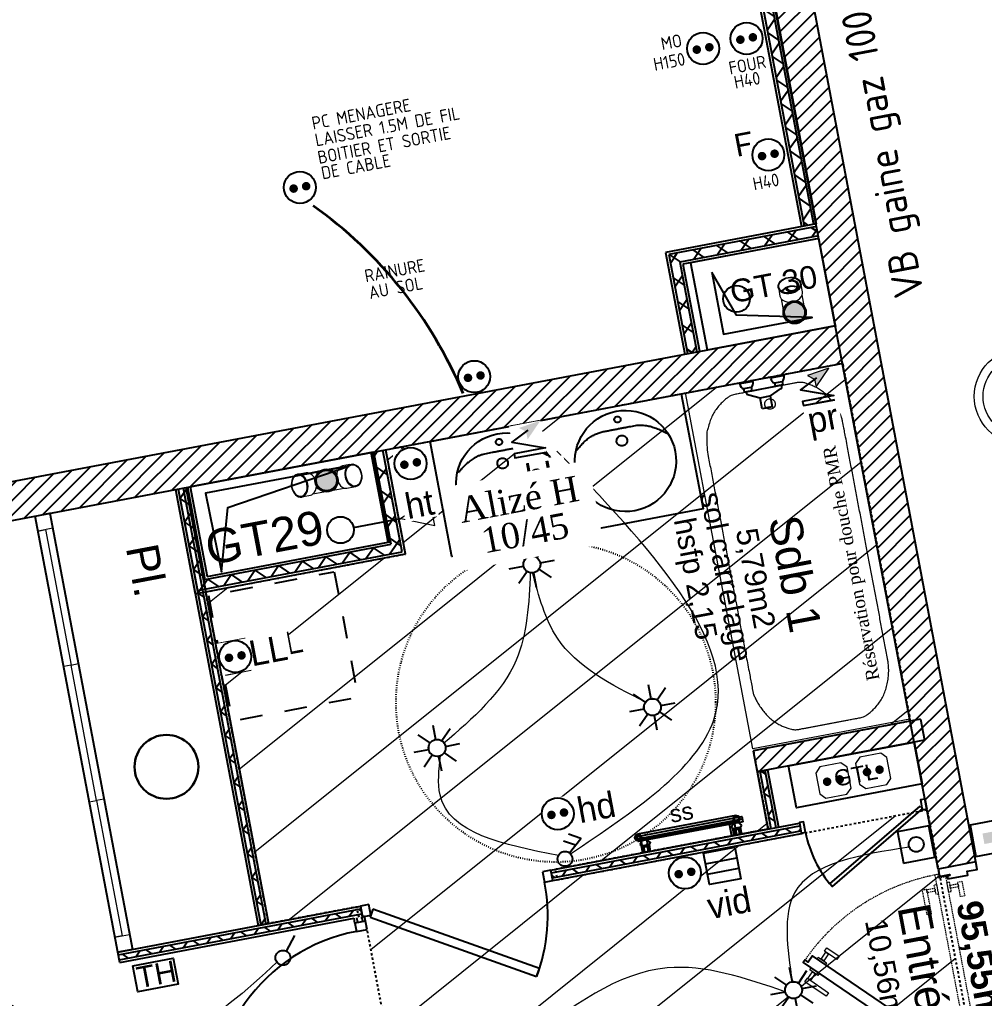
# Model space of a CAD drawing. Header units: centimetres. Extents: x 187368 to 251255, y -383447 to -322514.
# Drawn here: x 199592 to 204121, y -364879 to -360285 of the extents above; entities that cross this region are included whole.
import ezdxf

# ---------------------------------------------------------------- set-up
doc = ezdxf.new("R2010")
doc.units = ezdxf.units.CM
for name, pattern in [('Style de ligne -1', [0.41664, 0.20828, -0.20836]), ('Style de ligne -16', [0.192476, 0.123031, -0.069444]), ('Style de ligne -5', [0.20828, 0.069425, -0.138855])]:
    doc.linetypes.add(name, pattern=pattern)
doc.layers.get('0').update_dxf_attribs({"color": 252})
for name, color, linetype in [('3-BAT C-Niveau 2', 252, 'Continuous'), ('prlm-CHAUFF-CONV', 20, 'Continuous'), ('prlm-EAU-CHU', 42, 'Continuous'), ('prlm-EAU-EF', 161, 'Continuous'), ('prlm-EAU-EUEV', 25, 'Continuous'), ('prlm-GT', 242, 'Continuous'), ('prlm-MOD', 64, 'Continuous'), ('prlm-MOD-PB', 123, 'Continuous'), ('prlm-VMC', 93, 'Continuous')]:
    doc.layers.add(name, color=color, linetype=linetype)
doc.layers.add('prlm-ELEC-CFA', color=1, linetype='Continuous', lineweight=25)
doc.layers.add('prlm-ELEC-CFO', color=1, linetype='Continuous', lineweight=25)
doc.layers.add('prlm-ZEROPLOT', color=254, linetype='Continuous', plot=False)
doc.styles.add('Arial', font='arial.ttf', dxfattribs={"height": 100})
doc.styles.add('Geneva', font='arial.ttf')
doc.styles.add('Geneva (bold)', font='arialbd.ttf')
doc.styles.add('Helvetica', font='arial.ttf')
doc.styles.add('prlm-elec-cfa', font='comic.ttf', dxfattribs={"height": 12})
doc.styles.add('prlm-elec-cfo', font='comic.ttf', dxfattribs={"height": 12})
doc.styles.add('prlm-vmc', font='pala.ttf', dxfattribs={"height": 14})
doc.styles.get("Standard").update_dxf_attribs({"font": 'isocp.shx', "height": 100})
pattern_1 = [(45, (67117.507, 115456.283), (-31.2347524, 39.0434405), [])]
pattern_2 = [(218.65981, (66931.62, 115456.3), (-199.24783, 287.75041), [])]

# ---------------------------------------------------------------- blocks, each defined once
blk = doc.blocks.new('Baignoire 175x75')
at = {"linetype": 'Continuous', "lineweight": 18, "flags": 128}
blk.add_lwpolyline([(0, 0), (170, 0), (170, -75), (0, -75)], close=True, dxfattribs=at)
at = {"linetype": 'Continuous', "lineweight": 18}
blk.add_ellipse((12.5, -37), major_axis=(2.5, 0), ratio=1, dxfattribs=at)
blk.add_open_spline([(140.1, -5), (146.77, -5), (158.33, -10.35), (165, -19.6), (165, -37.5), (165, -55.4), (158.33, -64.65), (146.77, -70), (85, -70), (23.23, -70), (11.67, -64.65), (5, -55.4), (5, -37.5), (5, -19.6), (11.67, -10.35), (23.23, -5), (83.33, -5), (140.1, -5)], degree=2, knots=[0, 0, 0, 0.017264, 0.034528, 0.051791, 0.150116, 0.16738, 0.184644, 0.201908, 0.504316, 0.52158, 0.538843, 0.556107, 0.654432, 0.671696, 0.68896, 0.706224, 1, 1, 1], dxfattribs=at)
blk = doc.blocks.new('Groupe-74-1')
at = {"linetype": 'Continuous', "flags": 128}
blk.add_lwpolyline([(13312.14, -48011.78), (13273.38, -47807.12), (13280.26, -47805.82), (13319.02, -48010.48)], close=True, dxfattribs=at)
at = {"linetype": 'Continuous', "lineweight": 18, "flags": 128}
for points in [[(13274.71, -47814.12), (13273.38, -47807.12), (13280.26, -47805.82), (13281.59, -47812.82)], [(13286.74, -47877.67), (13274.71, -47814.12), (13278.15, -47813.47), (13290.18, -47877.02)], [(13302.22, -47940.57), (13290.18, -47877.02), (13293.62, -47876.37), (13305.66, -47939.92)], [(13310.81, -48004.77), (13298.78, -47941.22), (13302.22, -47940.57), (13314.25, -48004.12)], [(13312.14, -48011.78), (13310.81, -48004.77), (13317.69, -48003.47), (13319.02, -48010.48)]]:
    blk.add_lwpolyline(points, close=True, dxfattribs=at)
blk = doc.blocks.new('Groupe-80-1')
at = {"linetype": 'Continuous', "flags": 128}
for points in [[(13689.73, -47932.81), (13630.78, -47943.97), (13627.06, -47924.32), (13686.01, -47913.16)], [(13688.85, -47943.25), (13689.87, -47944.43), (13647.44, -47980.96), (13646.44, -47979.76)], [(13691.98, -47944.69), (13689.99, -47945.07), (13689.06, -47940.16), (13691.05, -47939.78)], [(13633.03, -47955.86), (13635.02, -47955.48), (13634.09, -47950.57), (13632.1, -47950.95)]]:
    blk.add_lwpolyline(points, close=True, dxfattribs=at)
at = {"linetype": 'Continuous'}
blk.add_arc((13689.87, -47944.43), 55.99, 191.3914, 220.7236, dxfattribs=at)
at = {"insert": (13647.79, -47926.75), "char_height": 7.565, "attachment_point": 1, "rotation": 10.7236, "line_spacing_factor": 0.834288, "style": 'Helvetica'}
blk.add_mtext('GTL', dxfattribs=at)
at = {"flags": 1}
blk.add_attdef('GTL', (13627.06, -47980.96), '', height=0.018, dxfattribs=at)
blk = doc.blocks.new('Groupe-81-1')
at = {"linetype": 'Style de ligne -1', "ltscale": 50.8, "flags": 128}
blk.add_lwpolyline([(13413.78, -47833.23), (13424.98, -47892.18), (13366.03, -47903.38), (13354.83, -47844.43)], close=True, dxfattribs=at)
at = {"insert": (13389.61, -47861.82), "char_height": 10.657, "attachment_point": 2, "rotation": 10.733, "line_spacing_factor": 1.060906, "style": 'Geneva'}
blk.add_mtext('LL', dxfattribs=at)
blk = doc.blocks.new('Groupe-84-1')
at = {"linetype": 'Continuous'}
for p, q in [((13611.08, -47948.27), (13561.95, -47957.58)), ((13609.92, -47955.38), (13609.26, -47951.87)), ((13608.2, -47955.71), (13607.62, -47952.61)), ((13565.35, -47963.83), (13564.7, -47960.38)), ((13567.07, -47963.5), (13566.39, -47959.91))]:
    blk.add_line(p, q, dxfattribs=at)
at = {"linetype": 'Continuous', "flags": 128}
for points in [[(13611.31, -47949.48), (13562.18, -47958.78), (13561.73, -47956.37), (13610.85, -47947.07)], [(13610.87, -47951.07), (13609.31, -47949.81), (13606.82, -47950.3), (13605.89, -47952.07), (13607.45, -47953.33), (13609.95, -47952.83)], [(13610.78, -47955.22), (13607.27, -47955.89), (13606.67, -47952.7), (13610.18, -47952.03)], [(13562.95, -47960.15), (13564.51, -47961.41), (13567.01, -47960.92), (13567.94, -47959.16), (13566.37, -47957.89), (13563.88, -47958.39)], [(13567.93, -47963.34), (13564.34, -47964.02), (13563.73, -47960.78), (13567.32, -47960.1)]]:
    blk.add_lwpolyline(points, close=True, dxfattribs=at)
at = {"insert": (13581.74, -47941.13), "char_height": 7.993, "width": 24.9991, "attachment_point": 2, "rotation": 10.6809, "line_spacing_factor": 1.060906, "style": 'Geneva'}
blk.add_mtext('ss', dxfattribs=at)
blk = doc.blocks.new('Groupe-87-1')
at = {"linetype": 'Continuous', "flags": 128}
blk.add_lwpolyline([(13458.78, -47772.03), (13576.69, -47749.7), (13586.92, -47803.74), (13469.01, -47826.07)], close=True, dxfattribs=at)
at = {"linetype": 'Continuous'}
for centre, major_axis in [((13550.49, -47781.26), (-4.42, 23.34)), ((13546.7, -47761.78), (-1.47, -0.28)), ((13494.7, -47791.83), (-4.42, 23.34)), ((13491.11, -47772.31), (1.47, 0.28)), ((13548.8, -47771.74), (-2.46, -0.47)), ((13492.8, -47782.35), (2.46, 0.47))]:
    blk.add_ellipse(centre, major_axis=major_axis, ratio=1, dxfattribs=at)
for points in [[(13527.69, -47776.27), (13532.88, -47768.88), (13548.19, -47765.87), (13561.47, -47763.46), (13569.88, -47768.28)], [(13514.1, -47778.84), (13506.57, -47773.86), (13491.22, -47776.66), (13477.97, -47779.27), (13471.91, -47786.83)]]:
    blk.add_open_spline(points, degree=2, dxfattribs=at)
blk = doc.blocks.new('xi.TXT-VBgaz')
at = {"layer": 'prlm-MOD-PB', "insert": (0, 0), "char_height": 14, "width": 256.4416, "attachment_point": 1}
blk.add_mtext('VB gaine gaz 100 cm² utiles', dxfattribs=at)
blk = doc.blocks.new('xi.eu')
at = {"layer": 'prlm-EAU-EUEV', "linetype": 'ByBlock', "lineweight": -2}
h = blk.add_hatch(color=0, dxfattribs=at)
edge = h.paths.add_edge_path()
edge.add_arc((0, 0), 5, 0, 360)
at = {"layer": 'prlm-EAU-EUEV', "color": 0, "linetype": 'ByBlock', "lineweight": 5}
blk.add_circle((0, 0), 5, dxfattribs=at)
blk = doc.blocks.new('xi.be')
at = {"layer": 'prlm-VMC', "color": 0, "linetype": 'ByBlock', "lineweight": 5, "flags": 128}
blk.add_lwpolyline([(-6.17, -15), (6.17, -15), (0, 0)], close=True, dxfattribs=at)
at = {"layer": 'prlm-VMC', "color": 0, "linetype": 'ByBlock', "lineweight": 5}
blk.add_solid([(0, -1), (5.17, -14), (-5.17, -14), (0, -1)], dxfattribs=at)
blk = doc.blocks.new('xi.cee2')
at = {"layer": 'prlm-EAU-CHU', "color": 0, "lineweight": 13}
for p, q in [((-8.66, 5.34), (-12.09, 5.34)), ((-2.17, 5), (-7.43, 5)), ((7.43, 5), (2.17, 5)), ((12.09, 5.34), (8.66, 5.34)), ((-12.09, -5.34), (-8.66, -5.34)), ((-7.43, -5), (-2.17, -5)), ((2.17, -5), (7.43, -5)), ((8.66, -5.34), (12.09, -5.34))]:
    blk.add_line(p, q, dxfattribs=at)
for radius in [5.45, 4.69]:
    blk.add_circle((0, 0), radius, dxfattribs=at)
for centre, radius, start, end in [((-8.8, 2.45), 2.89, 61.5716, 87.1026), ((-9.99, 0.84), 4.88, 9.9757, 58.4084), ((9.99, 0.84), 4.88, 121.5916, 170.0243), ((8.8, 2.45), 2.89, 92.8974, 118.4284), ((-9.99, -0.84), 4.88, 301.5916, 350.0243), ((9.99, -0.84), 4.88, 189.9757, 238.4084), ((-8.8, -2.45), 2.89, 272.8974, 298.4284), ((8.8, -2.45), 2.89, 241.5716, 267.1026)]:
    blk.add_arc(centre, radius, start, end, dxfattribs=at)
at = {"layer": 'prlm-EAU-CHU', "color": 0, "lineweight": 13, "extrusion": (0, 0, -1)}
for centre, major_axis, ratio in [((-12.84, 0), (0, -5.45), 0.707316), ((-12.94, 0), (0, -5.05), 0.706972)]:
    blk.add_ellipse(centre, major_axis=major_axis, ratio=ratio, dxfattribs=at)
at = {"layer": 'prlm-EAU-CHU', "color": 0, "lineweight": 13}
for centre, major_axis, ratio in [((12.84, 0), (0, -5.45), 0.707316), ((12.94, 0), (0, -5.05), 0.706972)]:
    blk.add_ellipse(centre, major_axis=major_axis, ratio=ratio, dxfattribs=at)
blk = doc.blocks.new('xi.cee1')
at = {"layer": 'prlm-EAU-CHU', "color": 0, "lineweight": 13}
for p, q in [((7.43, 5), (2.17, 5)), ((12.09, 5.34), (8.77, 5.34)), ((2.17, -5), (7.43, -5)), ((8.77, -5.34), (12.09, -5.34))]:
    blk.add_line(p, q, dxfattribs=at)
for radius in [5.45, 4.69]:
    blk.add_circle((0, 0), radius, dxfattribs=at)
for centre, radius, start, end in [((10.09, 0.78), 4.99, 122.4397, 169.5051), ((8.79, 2.49), 2.86, 90.508, 118.9381), ((6.35, 0), 5.87, 317.8112, 42.1667), ((6.14, 0), 6.3, 318.9248, 41.0752), ((10.09, -0.78), 4.99, 190.4949, 237.5603), ((8.79, -2.49), 2.86, 241.0619, 269.492)]:
    blk.add_arc(centre, radius, start, end, dxfattribs=at)
for centre, major_axis, ratio in [((12.84, 0), (0, -5.44), 0.708306), ((12.94, 0), (0, -5.05), 0.707331)]:
    blk.add_ellipse(centre, major_axis=major_axis, ratio=ratio, dxfattribs=at)
blk = doc.blocks.new('xi.PCS')
at = {"color": 0, "lineweight": 5}
blk.add_wipeout([(-7.5, -7.5), (7.5, -7.5), (7.5, 7.5), (-7.5, 7.5)], dxfattribs=at).dxf.layer = 'prlm-ELEC-CFO'
at = {"layer": 'prlm-ELEC-CFO', "color": 0, "linetype": 'ByBlock', "lineweight": 5, "const_width": 2}
for points in [[(-4, 0, 1), (-2, 0, 1)], [(2, 0, 1), (4, 0, 1)]]:
    blk.add_lwpolyline(points, format="xyb", close=True, dxfattribs=at)
at = {"layer": 'prlm-ELEC-CFO', "color": 0, "linetype": 'ByBlock', "lineweight": -2}
blk.add_circle((0, 0), 7.5, dxfattribs=at)
blk = doc.blocks.new('xi.PC')
at = {"color": 0, "lineweight": 5}
blk.add_wipeout([(-7.5, -7.5), (7.5, -7.5), (7.5, 7.5), (-7.5, 7.5)], dxfattribs=at).dxf.layer = 'prlm-ELEC-CFO'
at = {"layer": 'prlm-ELEC-CFO', "color": 0, "linetype": 'ByBlock', "lineweight": 5, "const_width": 2}
for points in [[(-4, 0, 1), (-2, 0, 1)], [(2, 0, 1), (4, 0, 1)]]:
    blk.add_lwpolyline(points, format="xyb", close=True, dxfattribs=at)
at = {"layer": 'prlm-ELEC-CFO', "color": 0, "linetype": 'ByBlock', "lineweight": -2}
blk.add_circle((0, 0), 7.5, dxfattribs=at)
blk = doc.blocks.new('xi.PCHT')
at = {"color": 0, "lineweight": 5}
blk.add_wipeout([(-7.5, -7.5), (7.5, -7.5), (7.5, 7.5), (-7.5, 7.5)], dxfattribs=at).dxf.layer = 'prlm-ELEC-CFO'
at = {"layer": 'prlm-ELEC-CFO', "color": 0, "linetype": 'ByBlock', "lineweight": 5, "const_width": 2}
for points in [[(-4, 0, 1), (-2, 0, 1)], [(2, 0, 1), (4, 0, 1)]]:
    blk.add_lwpolyline(points, format="xyb", close=True, dxfattribs=at)
at = {"layer": 'prlm-ELEC-CFO', "color": 0, "linetype": 'ByBlock', "lineweight": -2}
blk.add_circle((0, 0), 7.5, dxfattribs=at)
blk = doc.blocks.new('xi.LLrob')
at = {"layer": 'prlm-EAU-EF', "color": 0}
blk.add_lwpolyline([(-6, 7.5), (6, 7.5), (-6, -7.5), (6, -7.5)], close=True, dxfattribs=at)
blk = doc.blocks.new('xi.LL')
at = {"color": 0, "lineweight": 5}
blk.add_wipeout([(-7.5, -7.5), (7.5, -7.5), (7.5, 7.5), (-7.5, 7.5)], dxfattribs=at).dxf.layer = 'prlm-ELEC-CFO'
at = {"layer": 'prlm-ELEC-CFO', "color": 0, "linetype": 'ByBlock', "lineweight": 5, "const_width": 2}
for points in [[(-4, 0, 1), (-2, 0, 1)], [(2, 0, 1), (4, 0, 1)]]:
    blk.add_lwpolyline(points, format="xyb", close=True, dxfattribs=at)
at = {"layer": 'prlm-ELEC-CFO', "color": 0, "linetype": 'ByBlock', "lineweight": -2}
blk.add_circle((0, 0), 7.5, dxfattribs=at)
blk = doc.blocks.new('xi.PCHD')
at = {"color": 0, "lineweight": 5}
blk.add_wipeout([(-7.5, -7.5), (7.5, -7.5), (7.5, 7.5), (-7.5, 7.5)], dxfattribs=at).dxf.layer = 'prlm-ELEC-CFO'
at = {"layer": 'prlm-ELEC-CFO', "color": 0, "linetype": 'ByBlock', "lineweight": 5, "const_width": 2}
for points in [[(-4, 0, 1), (-2, 0, 1)], [(2, 0, 1), (4, 0, 1)]]:
    blk.add_lwpolyline(points, format="xyb", close=True, dxfattribs=at)
at = {"layer": 'prlm-ELEC-CFO', "color": 0, "linetype": 'ByBlock', "lineweight": -2}
blk.add_circle((0, 0), 7.5, dxfattribs=at)
blk = doc.blocks.new('xi.PR')
at = {"layer": 'prlm-ELEC-CFO', "lineweight": 5}
blk.add_hatch(color=0, dxfattribs=at).paths.add_polyline_path([(-3, 6), (-0.1, 3.7), (0, 0), (7.5, 7.5)])
at = {"layer": 'prlm-ELEC-CFO', "color": 0, "lineweight": 5, "flags": 128}
blk.add_lwpolyline([(-3, 6), (-0.1, 3.7), (0, 0), (7.5, 7.5)], close=True, dxfattribs=at)
at = {"layer": 'prlm-ELEC-CFO', "color": 0}
blk.add_lwpolyline([(0.95, 4.23), (-7.5, 0), (7.5, -5.5), (-7.5, -5.5), (-7.5, -7.5), (7.5, -7.5)], dxfattribs=at)
blk = doc.blocks.new('xi.DA')
at = {"layer": 'prlm-ELEC-CFO', "color": 0}
for points in [[(0.61, -1.67), (7.04, 4.05), (1.81, 7.01)], [(4.05, 1.39), (-1.17, 4.34)]]:
    blk.add_lwpolyline(points, dxfattribs=at)
blk.add_circle((-2, -4), 3.5, dxfattribs=at)
blk = doc.blocks.new('xi.SPOT')
at = {"color": 0, "lineweight": 5}
blk.add_wipeout([(-4, 0), (-2.83, -2.83), (0, -4), (2.83, -2.83), (4, 0), (2.83, 2.83), (0, 4), (-2.83, 2.83)], dxfattribs=at).dxf.layer = 'prlm-ELEC-CFO'
at = {"layer": 'prlm-ELEC-CFO', "color": 0, "linetype": 'ByBlock', "lineweight": -2, "flags": 128}
for points in [[(0, 10.88), (0, 4)], [(-7.69, 7.69), (-2.83, 2.83)], [(7.69, 7.69), (2.83, 2.83)], [(-10.88, 0), (-4, 0)], [(4, 0), (10.88, 0)], [(-2.83, -2.83), (-7.69, -7.69)], [(0, -4), (0, -10.88)], [(2.83, -2.83), (7.69, -7.69)]]:
    blk.add_lwpolyline(points, dxfattribs=at)
at = {"layer": 'prlm-ELEC-CFO', "color": 0, "linetype": 'ByBlock', "lineweight": -2}
blk.add_circle((0, 0), 4, dxfattribs=at)
blk = doc.blocks.new('xi.BL')
at = {"color": 0, "lineweight": 5}
blk.add_wipeout([(-7.5, -7.5), (7.5, -7.5), (7.5, 7.5), (-7.5, 7.5)], dxfattribs=at).dxf.layer = 'prlm-ELEC-CFO'
at = {"layer": 'prlm-ELEC-CFO', "lineweight": 5}
blk.add_hatch(color=0, dxfattribs=at).paths.add_polyline_path([(-3, 6), (-0.1, 3.7), (0, 0), (7.5, 7.5)])
at = {"layer": 'prlm-ELEC-CFO', "color": 0}
blk.add_lwpolyline([(0.95, 4.23), (-7.5, 0), (7.5, -5.5), (-7.5, -5.5), (-7.5, -7.5), (7.5, -7.5)], dxfattribs=at)
blk = doc.blocks.new('xi.dchrob')
at = {"layer": 'prlm-MOD', "color": 161}
for p, q in [((8.16, -2.3), (8.16, 2.3)), ((13.38, 1.16), (13.38, -1.16))]:
    blk.add_line(p, q, dxfattribs=at)
for points in [[(0, 10.66), (0, 4.16)], [(4.19, -5.66), (4.19, 5.66)], [(5.77, 7.56), (8.16, 2.38)], [(0, -4.16), (0, -10.66)], [(5.77, -7.26), (8.16, -2.37)]]:
    blk.add_lwpolyline(points, dxfattribs=at)
for points in [[(2.5, 9.16), (4.19, 9.16), (4.19, 5.66), (2.5, 5.66)], [(13.38, -2.37), (8.16, -2.37), (8.16, 2.38), (13.38, 2.38)], [(2.5, -5.66), (4.19, -5.66), (4.19, -9.16), (2.5, -9.16)]]:
    blk.add_lwpolyline(points, close=True, dxfattribs=at)
for centre, radius, start, end in [((0, 7.41), 3.25, 32.579, 90), ((0, 7.41), 3.25, 270, 327.421), ((4.65, 7.56), 1.13, 0, 114.0743), ((0, -7.41), 3.25, 32.579, 90), ((0, -7.41), 3.25, 270, 327.421), ((4.65, -7.26), 1.13, 245.9257, 360)]:
    blk.add_arc(centre, radius, start, end, dxfattribs=at)
blk = doc.blocks.new('xi.PCGTL')
at = {"layer": 'prlm-ELEC-CFO', "color": 0, "lineweight": 0}
blk.add_lwpolyline([(-7.5, -5), (-5, -7.5), (5, -7.5), (7.5, -5), (7.5, 5), (5, 7.5), (-5, 7.5), (-7.5, 5)], close=True, dxfattribs=at)
at = {"layer": 'prlm-ELEC-CFO', "color": 0, "linetype": 'ByBlock', "lineweight": 5, "const_width": 2}
for points in [[(-4, 0, 1), (-2, 0, 1)], [(2, 0, 1), (4, 0, 1)]]:
    blk.add_lwpolyline(points, format="xyb", close=True, dxfattribs=at)
blk = doc.blocks.new('xi.VID')
at = {"layer": 'prlm-ELEC-CFA', "color": 0, "linetype": 'ByBlock', "lineweight": -2, "flags": 128}
blk.add_lwpolyline([(-7.5, 7.5), (7.5, 7.5), (7.5, -7.5), (-7.5, -7.5)], close=True, dxfattribs=at)
at = {"layer": 'prlm-ELEC-CFA', "color": 0}
for points in [[(-7.5, 2.5), (7.5, 2.5)], [(-7.5, -2.5), (7.5, -2.5)]]:
    blk.add_lwpolyline(points, dxfattribs=at)
blk = doc.blocks.new('xi.BSO')
at = {"layer": 'prlm-ELEC-CFO', "lineweight": 5}
blk.add_hatch(color=0, dxfattribs=at).paths.add_polyline_path([(-2.5, -2.5), (2.5, -2.5), (2.5, 2.5), (-2.5, 2.5)])
at = {"layer": 'prlm-ELEC-CFO', "color": 0, "flags": 128}
blk.add_lwpolyline([(-7.5, -7.5), (7.5, -7.5), (7.5, 7.5), (-7.5, 7.5)], close=True, dxfattribs=at)
blk = doc.blocks.new('xi.BP')
at = {"layer": 'prlm-ELEC-CFO', "color": 0, "flags": 128}
blk.add_lwpolyline([(-7.5, -7.5), (7.5, -7.5), (7.5, 7.5), (-7.5, 7.5)], close=True, dxfattribs=at)
at = {"layer": 'prlm-ELEC-CFO', "color": 0}
blk.add_circle((0, 0), 3.5, dxfattribs=at)
blk = doc.blocks.new('xi.SA')
at = {"layer": 'prlm-ELEC-CFO', "color": 0}
blk.add_lwpolyline([(0.2, -1.28), (5.5, 5.28)], dxfattribs=at)
blk.add_circle((-2, -4), 3.5, dxfattribs=at)
blk = doc.blocks.new('xi.tsl-050-050')
at = {"layer": 'prlm-CHAUFF-CONV', "linetype": 'ByBlock', "lineweight": -2}
h = blk.add_hatch(color=0, dxfattribs=at)
edge = h.paths.add_edge_path()
edge.add_arc((-23.5, 7.5), 1.5, 0, 360)
edge = h.paths.add_edge_path(flags=17)
edge.add_arc((-23.5, 7.5), 1, 0, 360)
edge = h.paths.add_edge_path()
edge.add_arc((23.5, 7.5), 1.5, 0, 360)
edge = h.paths.add_edge_path(flags=17)
edge.add_arc((23.5, 7.5), 1, 0, 360)
at = {"layer": 'prlm-CHAUFF-CONV', "color": 0, "linetype": 'ByBlock', "lineweight": -2, "flags": 128}
for points in [[(23.5, 9), (-23.5, 9)], [(23.5, 6), (-23.5, 6)]]:
    blk.add_lwpolyline(points, dxfattribs=at)
at = {"layer": 'prlm-CHAUFF-CONV', "color": 0, "linetype": 'ByBlock', "lineweight": -2}
for points in [[(-19.73, 0), (-22.27, 0), (-22.27, 6), (-19.73, 6)], [(19.73, 0), (22.27, 0), (22.27, 6), (19.73, 6)]]:
    blk.add_lwpolyline(points, close=True, dxfattribs=at)
for centre, radius in [((-23.5, 7.5), 1.5), ((-23.5, 7.5), 1), ((23.5, 7.5), 1.5), ((23.5, 7.5), 1)]:
    blk.add_circle(centre, radius, dxfattribs=at)
at = {"layer": 'prlm-ZEROPLOT', "linetype": 'ByBlock', "lineweight": -2, "flags": 128}
blk.add_lwpolyline([(-21, 0), (21, 0)], dxfattribs=at)
blk = doc.blocks.new('xi.lumD')
at = {"layer": 'prlm-ELEC-CFO', "color": 0, "linetype": 'ByBlock', "lineweight": 13}
for radius in [22.49, 18.39]:
    blk.add_circle((0, 0), radius, dxfattribs=at)

msp = doc.modelspace()

# ---------------------------------------------------------------- hatches: boundary and pattern name
at = {"linetype": 'Continuous'}
h = msp.add_hatch(dxfattribs=at)
h.set_pattern_fill('02_ISOLANT', color=256, scale=10, angle=-79.2764, style=0, pattern_type=2)
h.set_pattern_definition([(325.723595, (66931.62, 115456.28), (45.054865, 66.106423), []), (55.723595, (66931.62, 115456.28), (66.106423, -45.054865), [])])
h.paths.add_polyline_path([(202609.9, -357501.5), (202566.7, -357509.7), (203275.7, -361253.7), (203319, -361245.5)])
h = msp.add_hatch(dxfattribs=at)
h.set_pattern_fill('02_ISOLANT', color=256, scale=10, angle=-169.2764, style=0, pattern_type=2)
h.set_pattern_definition([(235.723595, (66931.62, 115456.28), (66.106423, -45.054865), []), (325.723595, (66931.62, 115456.28), (-45.054865, -66.106423), [])])
h.paths.add_polyline_path([(203342.5, -361299), (203334.3, -361255.8), (202639.5, -361387.4), (202690.9, -361422.4)])
h = msp.add_hatch(dxfattribs=at)
h.set_pattern_fill('02_ISOLANT', color=256, scale=10, angle=-79.2764, style=0, pattern_type=2)
h.set_pattern_definition([(325.723595, (66931.62, 115456.28), (45.054865, 66.106423), []), (55.723595, (66931.62, 115456.28), (66.106423, -45.054865), [])])
h.paths.add_polyline_path([(202690.9, -361422.4), (202639.5, -361387.4), (202727.5, -361851.9), (202770.7, -361843.7)])
h = msp.add_hatch(dxfattribs=at)
h.set_pattern_fill('02_ISOLANT', color=256, scale=10, angle=100.7236, style=0, pattern_type=2)
h.set_pattern_definition([(145.723595, (66931.62, 115456.28), (-45.054865, -66.106423), []), (235.723595, (66931.62, 115456.28), (-66.106423, 45.054865), [])])
h.paths.add_polyline_path([(201336.8, -362747.2), (201388.2, -362782.3), (201298, -362305.9), (201254.7, -362314.1)])
h = msp.add_hatch(dxfattribs=at)
h.set_pattern_fill('02_ISOLANT', color=256, scale=10, angle=-79.2764, style=0, pattern_type=2)
h.set_pattern_definition([(325.723595, (66931.62, 115456.28), (45.054865, 66.106423), []), (55.723595, (66931.62, 115456.28), (66.106423, -45.054865), [])])
h.paths.add_polyline_path([(200379.7, -362479.7), (200336.5, -362487.9), (200426.7, -362964.3), (200461.8, -362912.9)])
h = msp.add_hatch(dxfattribs=at)
h.set_pattern_fill('02_ISOLANT', color=256, scale=10, angle=-79.2764, style=0, pattern_type=2)
h.set_pattern_definition([(325.723595, (66931.62, 115456.28), (45.054865, 66.106423), []), (55.723595, (66931.62, 115456.28), (66.106423, -45.054865), [])])
h.paths.add_polyline_path([(200360.1, -362483.4), (200336.5, -362487.9), (200724.1, -364534.4), (200747.7, -364529.9)])
h = msp.add_hatch(dxfattribs=at)
h.set_pattern_fill('02_ISOLANT', color=256, scale=10, angle=10.7236, style=0, pattern_type=2)
h.set_pattern_definition([(55.723595, (66931.62, 115456.28), (-66.106423, 45.054865), []), (145.723595, (66931.62, 115456.28), (45.054865, 66.106423), [])])
h.paths.add_polyline_path([(200461.8, -362912.9), (200426.7, -362964.3), (201388.2, -362782.3), (201336.8, -362747.2)])
h = msp.add_hatch(dxfattribs=at)
h.set_pattern_fill('MURS MACONNERIE-2', color=256, scale=10, style=0, pattern_type=2)
h.set_pattern_definition(pattern_1)
h.paths.add_polyline_path([(203839.9, -363666.4), (203821.4, -363568.2), (203036.5, -363716.5), (203055.1, -363814.8)])
h = msp.add_hatch(dxfattribs=at)
h.set_pattern_fill('02_ISOLANT', color=256, scale=10, angle=-79.2764, style=0, pattern_type=2)
h.set_pattern_definition([(325.723595, (66931.62, 115456.28), (45.054865, 66.106423), []), (55.723595, (66931.62, 115456.28), (66.106423, -45.054865), [])])
h.paths.add_polyline_path([(203090.9, -363808), (203067.3, -363812.5), (203118.2, -364081), (203141.7, -364076.6)])
h = msp.add_hatch(dxfattribs=at)
h.set_pattern_fill('02_ISOLANT', color=256, scale=10, angle=10.7236, style=0, pattern_type=2)
h.set_pattern_definition([(55.723595, (66931.62, 115456.28), (-66.106423, 45.054865), []), (145.723595, (66931.62, 115456.28), (45.054865, 66.106423), [])])
h.paths.add_polyline_path([(202088.8, -364289.2), (202093.3, -364312.8), (203259.9, -364091.8), (203255.5, -364068.3)])
h = msp.add_hatch(dxfattribs=at)
h.set_pattern_fill('02_ISOLANT', color=256, scale=10, angle=10.7236, style=0, pattern_type=2)
h.set_pattern_definition([(55.723595, (66931.62, 115456.28), (-66.106423, 45.054865), []), (145.723595, (66931.62, 115456.28), (45.054865, 66.106423), [])])
h.paths.add_polyline_path([(200055.4, -364674.3), (200059.9, -364697.9), (201199.2, -364482.1), (201194.7, -364458.5)])
at = {"linetype": 'Continuous', "lineweight": 18}
h = msp.add_hatch(dxfattribs=at)
h.set_pattern_fill('BA 13', color=256, scale=10, style=0, pattern_type=2)
h.set_pattern_definition(pattern_2)
h.paths.add_polyline_path([(200760.4, -364527.5), (200760.3, -364527), (200760.3, -364527)])
at = {"linetype": 'Continuous'}
h = msp.add_hatch(dxfattribs=at)
h.set_pattern_fill('02_ISOLANT', color=256, scale=10, angle=100.7236, style=0, pattern_type=2)
h.set_pattern_definition([(145.723595, (66931.62, 115456.28), (-45.054865, -66.106423), []), (235.723595, (66931.62, 115456.28), (-66.106423, 45.054865), [])])
h.paths.add_polyline_path([(201179.4, -364522.7), (201203, -364518.2), (201198.6, -364495.4), (201175.1, -364499.9)])
at = {"layer": '3-BAT C-Niveau 2', "linetype": 'Continuous'}
h = msp.add_hatch(dxfattribs=at)
h.set_pattern_fill('MURS MACONNERIE-2', color=256, scale=10, style=0, pattern_type=2)
h.set_pattern_definition(pattern_1)
h.paths.add_polyline_path([(203904.6, -364271.3), (204081.4, -364237.8), (202305.7, -354861), (202128.8, -354894.5)])
h = msp.add_hatch(dxfattribs=at)
h.set_pattern_fill('MURS MACONNERIE-2', color=256, scale=10, style=0, pattern_type=2)
h.set_pattern_definition(pattern_1)
h.paths.add_polyline_path([(196593.4, -363013.7), (196626.9, -363190.5), (203459.9, -361896.5), (203426.4, -361719.6)])
at = {"layer": '3-BAT C-Niveau 2', "linetype": 'Continuous', "lineweight": 18}
h = msp.add_hatch(dxfattribs=at)
h.set_pattern_fill('BA 13', color=256, scale=10, style=0, pattern_type=2)
h.set_pattern_definition(pattern_2)
h.paths.add_polyline_path([(204522, -367529.8), (204960.7, -369845.8), (203586.7, -370105.9), (203634.4, -370357.5), (202367.8, -370597.3), (202173.1, -369569.4), (201533.5, -369690.6), (201242.3, -368153), (201882, -368031.9), (201844.8, -367835.5), (201186.5, -367960.2), (200941, -366663.9), (201599.3, -366539.3), (201212.5, -364496.8), (201187.8, -364500.9), (201173, -364449.6), (201163.7, -364451.3), (200760.7, -364527.1), (200465.8, -362970.3), (201403.4, -362792.8), (201310.8, -362303.5), (203455.4, -361897.5), (203773.6, -363577.1), (203036.8, -363716.5), (203106, -364083.5), (202106.4, -364272.8), (202115.7, -364321.9), (203852.2, -363993.1), (204360.3, -366674.1), (202935.8, -366943.9), (203099.2, -367800.5)])

# ---------------------------------------------------------------- linework, layer by layer
at = {"linetype": 'Continuous'}
for p, q in [((202609.9, -357501.5), (203319, -361245.5)), ((202609.9, -357501.5), (203319, -361245.5)), ((202622.7, -357499), (203331.7, -361243.1)), ((202566.7, -357509.7), (203275.7, -361253.7)), ((202566.7, -357509.7), (203275.7, -361253.7)), ((203334.3, -361255.8), (202639.5, -361387.4)), ((203334.3, -361255.8), (202639.5, -361387.4)), ((203342.5, -361299), (202690.9, -361422.4)), ((203342.5, -361299), (202690.9, -361422.4)), ((203344.9, -361311.8), (202706.1, -361432.8)), ((202639.5, -361387.4), (202727.5, -361851.9)), ((202639.5, -361387.4), (202727.5, -361851.9)), ((202690.9, -361422.4), (202770.7, -361843.7)), ((202690.9, -361422.4), (202770.7, -361843.7)), ((202706.1, -361432.8), (202783.5, -361841.3)), ((201321.6, -362736.9), (201242, -362316.5)), ((201336.8, -362747.2), (201254.7, -362314.1)), ((201336.8, -362747.2), (201254.7, -362314.1)), ((201388.2, -362782.3), (201298, -362305.9)), ((201388.2, -362782.3), (201298, -362305.9)), ((200336.5, -362487.9), (200724.1, -364534.4)), ((200336.5, -362487.9), (200724.1, -364534.4)), ((200336.5, -362487.9), (200426.7, -362964.3)), ((200336.5, -362487.9), (200426.7, -362964.3)), ((200360.1, -362483.4), (200747.7, -364529.9)), ((200360.1, -362483.4), (200747.7, -364529.9)), ((200372.9, -362481), (200760.4, -364527.5)), ((200379.7, -362479.7), (200461.8, -362912.9)), ((200379.7, -362479.7), (200461.8, -362912.9)), ((200392.5, -362477.3), (200472.1, -362897.7)), ((200472.1, -362897.7), (201321.6, -362736.9)), ((200426.7, -362964.3), (201388.2, -362782.3)), ((200426.7, -362964.3), (201388.2, -362782.3)), ((200461.8, -362912.9), (201336.8, -362747.2)), ((200461.8, -362912.9), (201336.8, -362747.2)), ((203821.4, -363568.2), (203036.5, -363716.5)), ((203821.4, -363568.2), (203839.9, -363666.4)), ((203839.9, -363666.4), (203055.1, -363814.8)), ((203036.5, -363716.5), (203055.1, -363814.8)), ((203067.3, -363812.5), (203118.2, -364081)), ((203067.3, -363812.5), (203118.2, -364081)), ((203090.9, -363808), (203141.7, -364076.6)), ((203090.9, -363808), (203141.7, -364076.6)), ((203103.7, -363805.6), (203154.5, -364074.1)), ((202086.4, -364276.4), (203253.1, -364055.5)), ((202088.8, -364289.2), (203255.5, -364068.3)), ((202088.8, -364289.2), (203255.5, -364068.3)), ((202093.3, -364312.8), (203259.9, -364091.8)), ((202093.3, -364312.8), (203259.9, -364091.8)), ((202086.4, -364276.4), (202047.1, -364283.9)), ((202047.1, -364283.9), (202056.4, -364333)), ((202095.7, -364325.6), (202086.4, -364276.4)), ((202056.4, -364333), (202095.7, -364325.6)), ((201231.6, -364438.3), (201192.3, -364445.7)), ((201240.9, -364487.4), (201231.6, -364438.3)), ((200053, -364661.5), (201192.3, -364445.7)), ((200055.4, -364674.3), (201194.7, -364458.5)), ((200055.4, -364674.3), (201194.7, -364458.5)), ((200059.9, -364697.9), (201199.2, -364482.1)), ((200059.9, -364697.9), (201199.2, -364482.1)), ((201192.3, -364445.7), (201201.6, -364494.9)), ((201201.6, -364494.9), (201240.9, -364487.4)), ((201251, -364459.2), (201237.5, -364496.9)), ((202032.6, -364738.6), (201251, -364459.2)), ((201166.6, -364525.1), (201162.3, -364502.3)), ((201215.7, -364515.8), (201166.6, -364525.1)), ((201166.6, -364525.1), (201174.1, -364564.4)), ((201179.4, -364522.7), (201175.1, -364499.9)), ((201179.4, -364522.7), (201175.1, -364499.9)), ((201203, -364518.2), (201198.6, -364495.4)), ((201203, -364518.2), (201198.6, -364495.4)), ((201223.2, -364555.1), (201215.7, -364515.8)), ((201237.5, -364496.9), (202019.1, -364776.2)), ((201174.1, -364564.4), (201223.2, -364555.1)), ((202019.1, -364776.2), (202032.6, -364738.6))]:
    msp.add_line(p, q, dxfattribs=at)
at = {"linetype": 'Continuous', "lineweight": 25}
for p, q in [((202622.7, -357499), (203331.7, -361243.1)), ((202553.9, -357512.1), (203263, -361256.1)), ((203331.9, -361243), (202624.3, -361377)), ((203344.9, -361311.8), (202706.1, -361432.8)), ((202624.3, -361377), (202714.7, -361854.3)), ((202706.1, -361432.8), (202783.5, -361841.3)), ((201321.6, -362736.9), (201242, -362316.5)), ((201403.4, -362792.6), (201310.7, -362303.5)), ((200323.7, -362490.3), (200711.3, -364536.8)), ((200323.7, -362490.3), (200416.4, -362979.5)), ((200372.9, -362481), (200465.9, -362972.2)), ((200392.5, -362477.3), (200472.1, -362897.7)), ((200472.1, -362897.7), (201321.6, -362736.9)), ((200416.4, -362979.5), (201403.4, -362792.6)), ((200475.2, -363021.3), (200760.4, -364527.5)), ((203054.5, -363814.9), (203103.7, -363805.6)), ((203054.5, -363814.9), (203105.4, -364083.4)), ((203103.7, -363805.6), (203154.5, -364074.1)), ((203154.5, -364074.1), (203253.1, -364055.5)), ((202086.4, -364276.4), (203105.4, -364083.4)), ((202095.7, -364325.6), (203262.4, -364104.6)), ((202095.7, -364325.6), (202086.4, -364276.4)), ((200760.4, -364527.5), (201192.3, -364445.7)), ((201201.6, -364494.9), (201192.3, -364445.7)), ((200062.3, -364710.6), (201162.3, -364502.3)), ((200760.4, -364527.5), (200711.3, -364536.8)), ((201166.6, -364525.1), (201162.3, -364502.3)), ((201215.7, -364515.8), (201166.6, -364525.1)), ((201211.4, -364493), (201201.6, -364494.9)), ((201215.7, -364515.8), (201211.4, -364493)), ((200053, -364661.5), (200711.3, -364536.8)), ((200062.3, -364710.6), (200053, -364661.5))]:
    msp.add_line(p, q, dxfattribs=at)
at = {"linetype": 'Continuous', "lineweight": 18}
for p, q in [((203821.4, -363568.2), (203036.5, -363716.5)), ((203839.9, -363666.4), (203055.1, -363814.8))]:
    msp.add_line(p, q, dxfattribs=at)
at = {"linetype": 'Continuous', "flags": 128}
for points in [[(202842, -361470.4), (202897.1, -361760.9), (203313, -361682.2), (202958, -361672.3)], [(201137, -362380.3), (200464.9, -362507.6), (200540, -362876.5), (200569.2, -362574.8)], [(203904.1, -364271.4), (203910.7, -364306.4), (203958, -364297.4), (203958.9, -364302.3), (203948, -364304.4), (203950.4, -364317.2), (204043.8, -364299.5), (204040.4, -364281.8), (204087.6, -364272.9), (204080.9, -364237.9)], [(204061, -365248.7), (204069.5, -365236.3), (204054.8, -365226.3), (204074.5, -365197.3), (203313.7, -364678.8), (203294, -364707.8), (203279.3, -364697.7), (203270.8, -364710.1)]]:
    msp.add_lwpolyline(points, close=True, dxfattribs=at)
at = {"linetype": 'Style de ligne -16', "lineweight": 18, "ltscale": 50.8, "flags": 128}
for points in [[(204066, -365238.9), (204080.8, -365236.1), (204077.5, -365218.6), (204111.8, -365212.1), (203940.5, -364307.5), (203906.1, -364314), (203902.8, -364296.5), (203888.1, -364299.3)], [(203905.1, -364389), (203894.4, -364391.1), (203885.7, -364344.9), (203896.3, -364342.9)], [(203964.9, -364377.7), (203954.2, -364379.7), (203945.5, -364333.5), (203956.1, -364331.5)], [(204000.4, -364354.7), (203961.9, -364362), (203959.1, -364347.2), (203997.6, -364340)], [(204028.9, -364397.6), (204009.2, -364401.4), (203996.2, -364332.6), (204015.8, -364328.9)], [(203872.1, -364483.3), (203852.4, -364487), (203830.1, -364369.1), (203849.7, -364365.4)], [(203891.4, -364375.3), (203853, -364382.6), (203850.2, -364367.9), (203888.6, -364360.6)]]:
    msp.add_lwpolyline(points, close=True, dxfattribs=at)
at = {"linetype": 'Continuous', "lineweight": 18, "flags": 128}
for points in [[(203957.1, -364298.4), (203942.4, -364301.2), (203941.3, -364302.8), (203942.5, -364309.5), (203947.5, -364312.8), (203948.6, -364312.6), (203946.9, -364303.6), (203957.7, -364301.5)], [(203389.4, -364669.9), (203367.3, -364702.2), (203354.9, -364693.8), (203377, -364661.4)], [(203439.9, -364680.1), (203428.6, -364696.6), (203370.8, -364657.2), (203382, -364640.7)], [(203380.5, -364711.2), (203374.4, -364720.2), (203335.6, -364693.8), (203341.7, -364684.8)], [(203292.5, -364785.4), (203314.5, -364753.1), (203326.9, -364761.5), (203304.9, -364793.8)], [(203301.3, -364744.1), (203307.4, -364735.1), (203346.3, -364761.5), (203340.1, -364770.5)], [(203279.1, -364800.5), (203290.4, -364784), (203389.6, -364851.6), (203378.3, -364868.1)]]:
    msp.add_lwpolyline(points, close=True, dxfattribs=at)
at = {"linetype": 'Style de ligne -1', "ltscale": 50.8, "flags": 128}
msp.add_lwpolyline([(200760.4, -364527.5), (200760.3, -364527), (200760.3, -364527)], dxfattribs=at)
at = {"linetype": 'Style de ligne -5', "ltscale": 50.8}
msp.add_circle((202109.5, -363488.7), 750, dxfattribs=at)
at = {"linetype": 'Style de ligne -16', "lineweight": 18, "ltscale": 50.8}
msp.add_arc((204075.3, -365249.9), 968.8, 101.1435, 145.2564, dxfattribs=at)
at = {"linetype": 'Continuous'}
for centre, start, end in [((201240.9, -364487.4), 339.6405, 10.7236), ((201328.5, -365379.9), 100.7236, 188.6539)]:
    msp.add_arc(centre, 830.5, start, end, dxfattribs=at)
at = {"layer": '3-BAT C-Niveau 2', "linetype": 'Continuous', "lineweight": 25}
for p, q in [((204081.4, -364237.8), (202305.7, -354861)), ((204081.4, -364237.8), (202305.7, -354861)), ((203904.6, -364271.3), (202128.8, -354894.5)), ((203904.6, -364271.3), (202128.8, -354894.5)), ((196593.4, -363013.7), (203426.4, -361719.6)), ((196593.4, -363013.7), (203426.4, -361719.6)), ((196626.9, -363190.5), (203459.9, -361896.5)), ((196626.9, -363190.5), (203459.9, -361896.5)), ((204081.4, -364237.8), (203904.6, -364271.3))]:
    msp.add_line(p, q, dxfattribs=at)
at = {"layer": '3-BAT C-Niveau 2', "linetype": 'Style de ligne -1', "ltscale": 50.8, "flags": 128}
msp.add_lwpolyline([(204522, -367529.8), (204960.7, -369845.8), (203586.7, -370105.9), (203634.4, -370357.5), (202367.8, -370597.3), (202173.1, -369569.4), (201533.5, -369690.6), (201242.3, -368153), (201882, -368031.9), (201844.8, -367835.5), (201186.5, -367960.2), (200941, -366663.9), (201599.3, -366539.3), (201212.5, -364496.8), (201187.8, -364500.9), (201173, -364449.6), (201163.7, -364451.3), (200760.7, -364527.1), (200465.8, -362970.3), (201403.4, -362792.8), (201310.8, -362303.5), (203455.4, -361897.5), (203773.6, -363577.1), (203036.8, -363716.5), (203106, -364083.5), (202106.4, -364272.8), (202115.7, -364321.9), (203852.2, -363993.1), (204360.3, -366674.1), (202935.8, -366943.9), (203099.2, -367800.5)], close=True, dxfattribs=at)
at = {"layer": 'prlm-ELEC-CFO'}
msp.add_lwpolyline([(200123.6, -364726), (200313.5, -364690.1), (200336.5, -364811.7), (200146.6, -364847.6)], close=True, dxfattribs=at)
at = {"layer": 'prlm-ELEC-CFO', "linetype": 'ByBlock', "lineweight": 30}
msp.add_circle((200281.6, -363791.7), 150, dxfattribs=at)
at = {"layer": 'prlm-ELEC-CFO'}
msp.add_arc((200080.2, -361254.5), 4278.2, 352.1964, 33.2041, dxfattribs=at)
at = {"layer": 'prlm-ELEC-CFO', "lineweight": 13}
for points in [[(201989.5, -362878.1), (201923.3, -363291.6), (201582.7, -363682.8)], [(202530.8, -363488), (202116.5, -363187.4), (202000.6, -362881.7)], [(203768.8, -364168.8), (203229.8, -364383), (203218.9, -364800.1)], [(200800.4, -364708.9), (200356.5, -365039.9), (198782.8, -364336.4)], [(203186.3, -364847), (202631.4, -364735.3), (201970.4, -365077.3)]]:
    msp.add_spline(points, degree=3, dxfattribs=at)
at = {"layer": 'prlm-GT'}
for points in [[(202819.7, -361834.7), (203422.2, -361720.6), (203344.8, -361312.2), (202742.4, -361426.3)], [(200472.2, -362898), (201331.4, -362735.3), (201251.8, -362315), (200392.6, -362477.7)]]:
    msp.add_lwpolyline(points, close=True, dxfattribs=at)
at = {"layer": 'prlm-VMC'}
msp.add_lwpolyline([(201160, -362668.4), (201382.1, -362626.4)], dxfattribs=at)
for centre in [(202958, -361595.6), (201098.6, -362680.1)]:
    msp.add_circle(centre, 62.5, dxfattribs=at)

# ---------------------------------------------------------------- block references
at = {"xscale": 10, "yscale": 10, "zscale": 10, "rotation": 280.723594743872}
msp.add_blockref('Baignoire 175x75', (203455, -361897.4), dxfattribs=at)
at = {"xscale": 10, "yscale": 10, "zscale": 10}
for name in ['Groupe-87-1', 'Groupe-74-1', 'Groupe-81-1', 'Groupe-80-1']:
    msp.add_blockref(name, (66931.6, 115456.3), dxfattribs=at)
at = {"layer": 'prlm-EAU-CHU', "ltscale": 50, "xscale": 10, "yscale": 10, "zscale": 10, "rotation": 100.7236014113818}
msp.add_blockref('xi.cee1', (203230.5, -361658.5), dxfattribs=at)
at = {"layer": 'prlm-EAU-CHU', "xscale": 10, "yscale": 10, "zscale": 10, "rotation": 10.72360141139323}
msp.add_blockref('xi.cee2', (201033, -362448), dxfattribs=at)
at = {"layer": 'prlm-EAU-EF', "xscale": 10, "yscale": 10, "zscale": 10, "rotation": 10.72360141139323}
msp.add_blockref('xi.LLrob', (200604.5, -363274.3), dxfattribs=at)
at = {"layer": 'prlm-EAU-EUEV', "xscale": 10, "yscale": 10, "zscale": 10}
for p, rotation in [((203230.5, -361658.5), 10.72360141139323), ((201033, -362448), 9.172785818953535)]:
    msp.add_blockref('xi.eu', p, dxfattribs=dict(at, rotation=rotation))
at = {"layer": 'prlm-ELEC-CFO'}
for name, p, xscale, yscale, zscale, rotation in [('xi.PC', (200908, -361072.2), 9.999999999999998, 9.999999999999998, 9.999999999999998, 10.72360141139323), ('xi.lumD', (204298.7, -362053), 10, 10, 10, 10.72360141139267), ('xi.PCGTL', (203599.7, -363810.5), 10, 10, 10, 10.72360141139323), ('xi.PCGTL', (203412.4, -363856), 10, 10, 10, 10.72360141139323), ('xi.BP', (203801.3, -364155.9), 10, 10, 10, 10.72360141139323), ('xi.BSO', (204141.5, -364124.7), 10, 10, 10, 10.72360141139323), ('xi.SA', (200840.6, -364645), 10, 10, 10, 10.72360141139323)]:
    msp.add_blockref(name, p, dxfattribs=dict(at, xscale=xscale, yscale=yscale, zscale=zscale, rotation=rotation))
at = {"layer": 'prlm-ELEC-CFO', "xscale": 10, "yscale": 10, "zscale": 10}
msp.add_blockref('Groupe-84-1', (66873.7, 115445.3), dxfattribs=at)
at = {"layer": 'prlm-MOD', "xscale": 10, "yscale": 10, "zscale": 10, "rotation": 280.723601411393}
msp.add_blockref('xi.dchrob', (203076.8, -361974.9), dxfattribs=at)
at = {"layer": 'prlm-MOD-PB', "xscale": 10, "yscale": 10, "zscale": 10, "rotation": 100.7236014113934}
msp.add_blockref('xi.TXT-VBgaz', (203701.3, -361600.5), dxfattribs=at)
at = {"layer": 'prlm-VMC', "xscale": 10, "yscale": 10, "zscale": 10, "rotation": 100.7236014113927}
msp.add_blockref('xi.be', (201382.1, -362626.4), dxfattribs=at)

# ---------------------------------------------------------------- texts
at = {"style": 'Helvetica'}
for s, height, p in [('Sdb 1', 151.31, (203107.6, -362628.4)), ('5,79m2', 102.16, (202953.7, -362682.3)), ('Entrée', 151.31, (203712.5, -364450.9)), ('10,56m2', 102.16, (203560, -364514))]:
    msp.add_text(s, height=height, rotation=280.7236, dxfattribs=at).set_placement(p)
at = {"color": 1, "insert": (202982.5, -360816.1), "char_height": 106.6, "attachment_point": 2, "rotation": 10.7475, "line_spacing_factor": 1.060906, "style": 'Geneva'}
msp.add_mtext('F', dxfattribs=at)
for s, insert, char_height, attachment_point, rotation, line_spacing_factor, style in [('GT 30', (202918.6, -361511.8), 106.57, 1, 10.7236, 0.25, 'Geneva'), ('sol carrelage', (202960.1, -362889.5), 100.872, 2, 280.7236, 0.834288, 'Helvetica'), ('hsfp 2,15', (202815.9, -362899), 100.87, 2, 280.7236, 0.834288, 'Helvetica'), ('Pl.\\P', (200261.8, -362855.1), 151.31, 2, 280.7236, 0.834288, 'Helvetica')]:
    msp.add_mtext(s, dxfattribs=dict(insert=insert, char_height=char_height, attachment_point=attachment_point, rotation=rotation, line_spacing_factor=line_spacing_factor, style=style))
at = {"layer": '3-BAT C-Niveau 2'}
for s, insert, char_height, attachment_point, rotation, line_spacing_factor, style in [('GT29', (200452.4, -362688.3), 159.85, 1, 10.7236, 0.25, 'Geneva'), ('T5 C 203\\P95,55m2\\P', (204201.2, -364730), 120, 5, 280.7236, 1.060906, 'Geneva (bold)')]:
    msp.add_mtext(s, dxfattribs=dict(at, insert=insert, char_height=char_height, attachment_point=attachment_point, rotation=rotation, line_spacing_factor=line_spacing_factor, style=style))
at = {"layer": 'prlm-ELEC-CFO'}
for s, p in [('H40', (202951.9, -360609.5)), ('PC MENAGERE', (200969.8, -360801.4)), ('LAISSER 1.5M DE FIL', (200984.8, -360880.3)), ('BOITIER ET SORTIE', (200997.5, -360962.3)), ('RAINURE', (201217.8, -361518.7)), ('AU SOL', (201237.1, -361596.7))]:
    msp.add_text(s, height=60, rotation=10.7236, dxfattribs=at).set_placement(p)
at = {"layer": 'prlm-ELEC-CFO', "lineweight": 30, "style": 'Arial'}
msp.add_text('TH', height=100, rotation=10.7236, dxfattribs=at).set_placement((200152.3, -364831.6))
at = {"layer": 'prlm-MOD-PB', "insert": (203570.4, -363392.3), "char_height": 60, "width": 1403.781, "attachment_point": 1, "rotation": 100.7236, "style": 'prlm-vmc'}
msp.add_mtext('Réservation pour douche PMR', dxfattribs=at)

# ---------------------------------------------------------------- next in the draw order: block references
at = {"layer": 'prlm-ELEC-CFO', "xscale": 10, "yscale": 10, "zscale": 10, "rotation": 10.72360141139323}
for name, p in [('xi.PCS', (203005.1, -360373.3)), ('xi.PCHT', (202800.6, -360420.1)), ('xi.PC', (203107, -360919.7)), ('xi.PC', (201726.5, -361960.4)), ('xi.SPOT', (203225.6, -364839.5))]:
    msp.add_blockref(name, p, dxfattribs=at)

# ---------------------------------------------------------------- next in the draw order: texts
at = {"layer": 'prlm-EAU-EF', "lineweight": 20, "insert": (200759.2, -363245), "char_height": 120, "attachment_point": 5, "rotation": 10.7236, "line_spacing_factor": 0.8, "style": 'prlm-elec-cfo', "bg_fill": 3, "box_fill_scale": 1.1, "bg_fill_color": 256, "bg_fill_transparency": 0}
msp.add_mtext('LL', dxfattribs=at)
at = {"layer": 'prlm-ELEC-CFO'}
msp.add_text('DE CABLE', height=60, rotation=10.7236, dxfattribs=at).set_placement((201014.1, -361035.3))
at = {"layer": 'prlm-ELEC-CFO', "lineweight": 20, "char_height": 120, "attachment_point": 5, "rotation": 10.7236, "line_spacing_factor": 0.8, "style": 'prlm-elec-cfo', "bg_fill": 3, "box_fill_scale": 1.1, "bg_fill_color": 256, "bg_fill_transparency": 0}
for s, insert in [('pr', (203366.2, -362173.8)), ('ht', (201469.4, -362558.9)), ('hd', (202299.3, -363982.1))]:
    msp.add_mtext(s, dxfattribs=dict(at, insert=insert))

# ---------------------------------------------------------------- next in the draw order: linework, layer by layer
at = {"layer": 'prlm-ELEC-CFO', "lineweight": 35}
msp.add_arc((199783.6, -362828.2), 2048.4, 22.6312, 54.5814, dxfattribs=at)

# ---------------------------------------------------------------- next in the draw order: block references
at = {"layer": 'prlm-ELEC-CFO', "xscale": 10, "yscale": 10, "zscale": 10, "rotation": 10.72360141139323}
for name, p in [('xi.PR', (203331.1, -362008.6)), ('xi.PCHT', (201427.8, -362368.1)), ('xi.PCHD', (202118.2, -364011.8))]:
    msp.add_blockref(name, p, dxfattribs=at)

# ---------------------------------------------------------------- next in the draw order: texts
at = {"layer": 'prlm-ELEC-CFO'}
for s, p in [('MO', (202608.9, -360428.6)), ('H150', (202573.8, -360525.5)), ('FOUR', (202927.4, -360542.9)), ('H40', (203040.4, -361086.6))]:
    msp.add_text(s, height=60, rotation=10.7236, dxfattribs=at).set_placement(p)
at = {"layer": 'prlm-ELEC-CFO', "lineweight": 20, "insert": (200759.2, -363245), "char_height": 120, "attachment_point": 5, "rotation": 10.7236, "line_spacing_factor": 0.8, "style": 'prlm-elec-cfo', "bg_fill": 3, "box_fill_scale": 1.1, "bg_fill_color": 256, "bg_fill_transparency": 0}
msp.add_mtext('LL', dxfattribs=at)

# ---------------------------------------------------------------- next in the draw order: linework, layer by layer
at = {"layer": 'prlm-ELEC-CFO', "lineweight": 13}
for points in [[(202178.2, -364199.6), (202851, -363571.1), (202114.4, -362309.4)], [(202121.4, -364207.6), (201566, -363923.7), (201567.3, -363739.9)]]:
    msp.add_spline(points, degree=3, dxfattribs=at)

# ---------------------------------------------------------------- next in the draw order: block references
at = {"layer": 'prlm-ELEC-CFO', "xscale": 10, "yscale": 10, "zscale": 10, "rotation": 10.72360141139323}
for name, p in [('xi.LL', (200604.5, -363274.3)), ('xi.DA', (202164.8, -364180.5))]:
    msp.add_blockref(name, p, dxfattribs=at)

# ---------------------------------------------------------------- next in the draw order: block references
for name, p in [('xi.SPOT', (201997, -362841.9)), ('xi.SPOT', (202563.1, -363511.5)), ('xi.SPOT', (201551.8, -363703.1)), ('xi.PC', (202715.7, -364289.9))]:
    msp.add_blockref(name, p, dxfattribs=at)

# ---------------------------------------------------------------- next in the draw order: texts
at = {"layer": 'prlm-ELEC-CFO', "lineweight": 20, "insert": (202058.4, -362419), "char_height": 120, "attachment_point": 5, "rotation": 10.7236, "line_spacing_factor": 0.8, "style": 'prlm-elec-cfo', "bg_fill": 3, "box_fill_scale": 1.1, "bg_fill_color": 256, "bg_fill_transparency": 0}
msp.add_mtext('bL', dxfattribs=at)

# ---------------------------------------------------------------- next in the draw order: block references
at = {"layer": 'prlm-CHAUFF-CONV', "xscale": 10, "yscale": 10, "zscale": 10, "rotation": 10.72360141139323}
msp.add_blockref('xi.tsl-050-050', (202740.3, -364152.9), dxfattribs=at)
at = {"layer": 'prlm-ELEC-CFO', "xscale": 10, "yscale": 10, "zscale": 10, "rotation": 10.72360141139323}
msp.add_blockref('xi.BL', (201977.2, -362254.5), dxfattribs=at)

# ---------------------------------------------------------------- next in the draw order: texts
at = {"layer": 'prlm-ELEC-CFA', "lineweight": 20, "insert": (202923.2, -364430.4), "char_height": 120, "attachment_point": 5, "rotation": 10.7236, "line_spacing_factor": 0.8, "style": 'prlm-elec-cfa', "bg_fill": 3, "box_fill_scale": 1.1, "bg_fill_color": 256, "bg_fill_transparency": 0}
msp.add_mtext('vid', dxfattribs=at)

# ---------------------------------------------------------------- next in the draw order: block references
at = {"layer": 'prlm-ELEC-CFA', "xscale": 10, "yscale": 10, "zscale": 10, "rotation": 10.72360141139323}
msp.add_blockref('xi.VID', (202890.3, -364256.8), dxfattribs=at)

# ---------------------------------------------------------------- next in the draw order: texts
at = {"layer": 'prlm-VMC', "ltscale": 25, "insert": (201950.3, -362615.5), "char_height": 120, "width": 586.147, "attachment_point": 5, "rotation": 10.7236, "line_spacing_factor": 0.8, "style": 'prlm-vmc', "bg_fill": 2}
msp.add_mtext('Alizé H 10/45', dxfattribs=at)

doc.saveas('drawing.dxf')
